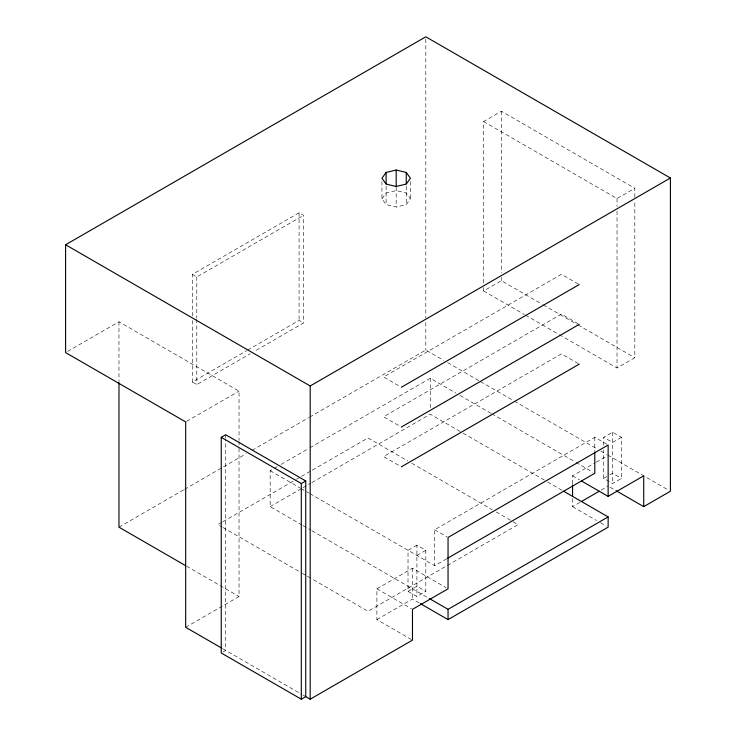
<?xml version="1.0" encoding="UTF-8"?>
<svg xmlns="http://www.w3.org/2000/svg" width="736" height="736" viewBox="0 0 736 736"><rect width="100%" height="100%" fill="white"/><g stroke="black" fill="none" stroke-linecap="round" stroke-linejoin="round"><path stroke-width="0.55" stroke-dasharray="3.68 2.76" d="M381.947 198.794L386.115 192.979L396.189 190.578L406.254 192.979L410.421 198.794L406.254 204.608L396.189 207.009L386.115 204.608L381.947 198.794L381.947 181.672M192.344 315.965L192.344 274.39L299.074 212.768L303.517 215.344L303.517 322.966L254.113 351.495M67.583 351.449L118.974 321.788L239.034 391.11L239.034 440.45M192.344 274.39L196.788 276.957L303.517 215.344M483.616 282.964L483.616 121.523L501.409 111.256L634.818 188.278L634.818 199.732M192.344 320.519L192.344 382.021L246.698 350.64M247.682 350.069L299.074 320.399L303.517 322.966M192.344 382.021L196.788 384.588L250.157 353.777M186.659 421.342L239.034 391.11M483.616 121.523L617.026 198.545L634.818 188.278M483.616 287.546L483.616 290.978L501.409 280.71L542.23 304.272M118.974 527.178L183.512 489.918M184.506 489.348L246.072 453.799M252.034 450.358L308.632 417.68M309.626 417.11L425.813 350.032L443.707 360.364M302.008 525.026L270.167 506.644L270.167 470.7L273.148 468.979M274.142 468.4L277.132 466.679M281.106 464.379L308.945 448.307M309.939 447.736L430.256 378.267L456.026 393.153M221.904 522.321L217.93 524.612L221.904 526.912M222.898 521.75L295.449 479.863M296.442 479.283L300.417 476.992M301.41 476.413L311.356 470.681M312.349 470.102L368 437.975L407.753 460.929M270.167 506.644L301.99 488.272M302.984 487.701L310.932 483.101M311.926 482.531L430.256 414.212L462.098 432.602M559.286 334.659L617.026 368L634.818 357.733L634.818 200.873M185.674 627.311L239.034 596.5L239.034 446.182M223.026 651.958L225.694 650.422L225.694 439.337M446.632 558.808L434.7 565.69L434.7 529.745L594.798 437.322L607.182 444.47M416.916 545.155L408.02 550.289L408.02 591.367L416.916 596.5L425.813 591.367L425.813 550.289L416.916 545.155L416.916 596.5M603.686 445.308L603.686 437.322L612.582 432.188L621.478 437.322L621.478 478.4L612.582 483.534L603.686 478.4L603.686 449.871M416.916 555.422L425.813 550.289M621.478 437.322L612.582 442.456L603.686 437.322M411.479 639.575L376.896 619.611L376.896 588.8L412.473 568.256L446.071 587.659M572.562 483.819L572.562 475.833L595.286 462.714M596.28 462.144L607.145 455.869M408.02 591.367L416.916 586.233L425.813 591.367M603.686 478.4L607.246 476.348M609.914 474.803L612.582 473.266L621.478 478.4M376.896 619.611L412.473 599.067L419.391 603.06M572.562 498.658L572.562 506.644L580.465 502.081M601.22 490.093L608.138 486.1M578.238 283.986L561.439 274.289L383.566 376.988L400.366 386.685M578.238 323.785L561.439 314.079L383.566 416.778L400.366 426.475M543.223 304.851L577.07 324.392M578.073 324.972L634.818 357.733M483.616 290.978L524.437 314.548M525.44 315.118L558.293 334.089M578.238 363.575L561.439 353.878L383.566 456.578L400.366 466.274M447.681 362.655L479.495 381.027M480.498 381.598L513.305 400.54M514.298 401.12L596.822 448.758M600.797 451.058L606.758 454.498M607.752 455.078L668.408 490.093M459.991 395.434L490.719 413.181M491.712 413.752L574.972 461.822M575.966 462.392L592.811 472.126M610.098 487.241L615.011 490.075M572.562 475.833L579.48 479.826M463.1 433.173L546.682 481.436M547.685 482.006L562.608 490.627M572.562 506.644L596.602 520.527M600.447 522.744L606.216 526.074M411.728 463.22L492.228 509.698M496.202 511.989L512.109 521.171M513.102 521.75L518.07 524.612L368 611.257L312.349 579.122M434.7 529.745L447.092 536.903M270.167 470.7L299.902 487.867M300.895 488.437L308.826 493.019M309.81 493.589L434.7 565.69M303.002 525.605L310.969 530.196M311.963 530.776L428.278 597.926M376.896 588.8L411.479 608.773M222.898 527.482L301.41 572.81M302.404 573.39L306.378 575.681M307.372 576.26L311.356 578.551M186.53 566.186L239.034 596.5M222.769 648.729L301.788 694.352M302.781 694.922L305.744 696.633M617.026 198.545L617.026 206.568M617.026 211.14L617.026 368M612.582 432.188L612.582 483.534M594.798 437.322L594.798 450.8M501.409 111.256L501.409 272.697M501.409 277.27L501.409 280.71M430.256 378.267L430.256 408.6M425.813 39.091L425.813 317.906M425.813 322.497L425.813 350.032M412.473 568.256L412.473 599.067M410.421 181.672L410.421 198.794M406.254 186.134L406.254 204.608M396.189 187.146L396.189 207.009M386.115 186.134L386.115 204.608M299.074 212.768L299.074 320.399M239.034 441.591L239.034 445.041M225.694 434.755L225.694 438.196M196.788 276.957L196.788 318.182M196.788 319.323L196.788 384.588M118.974 321.788L118.974 381.45"/><path stroke-width="1.1" d="M386.115 172.445L381.947 178.25L386.115 184.064L396.189 186.475L406.254 184.064L410.421 178.25L406.254 172.445L396.189 170.034L386.115 172.445L386.115 183.853M221.794 648.168L185.674 627.311L185.674 421.912L65.605 352.599L65.605 244.757L425.813 36.8L670.395 178.011L670.395 491.243L643.715 506.644L615.995 490.645M305.744 696.633L301.3 699.2L221.251 652.988L221.251 437.322L225.694 434.755L305.744 480.967L305.744 696.633L310.187 699.2L412.473 640.145L412.473 609.344L448.049 588.8L448.049 537.455L608.138 445.022L608.138 496.377L581.449 480.967M65.605 244.757L310.187 385.968L670.395 178.011M401.35 387.256L579.232 284.556M221.251 437.322L301.3 483.534L305.744 480.967M401.35 427.046L579.232 324.355M401.35 466.845L579.232 364.145M447.635 558.228L594.798 473.266L594.798 451.922M581.449 501.51L599.242 491.234M608.138 496.377L643.715 475.833L643.715 506.644M429.272 598.497L448.049 609.344L608.138 516.911L608.138 527.178L448.049 619.611L420.376 603.63M563.601 491.206L608.138 516.911M185.536 565.616L118.974 527.178L118.974 382.6M572.562 484.96L572.562 496.377M448.049 609.344L448.049 619.611M406.254 172.445L406.254 183.853M396.189 170.034L396.189 186.006M310.187 385.968L310.187 699.2M301.3 483.534L301.3 699.2"/></g></svg>
